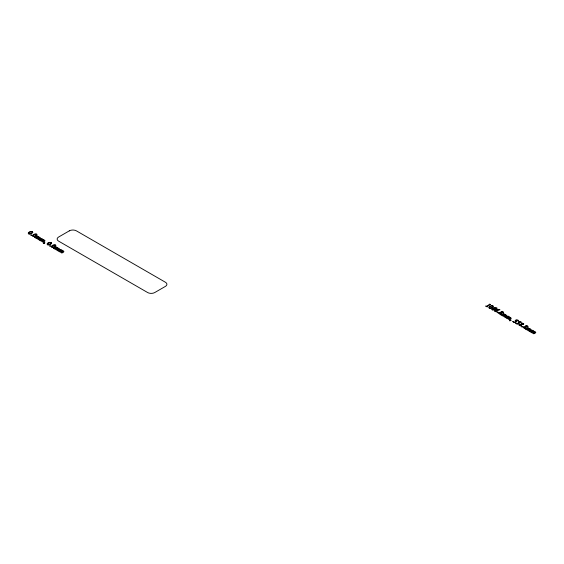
<?xml version="1.0" encoding="UTF-8"?>
<svg xmlns="http://www.w3.org/2000/svg" width="564" height="564" viewBox="0 0 564 564"><rect width="100%" height="100%" fill="white"/><g stroke="black" fill="none" stroke-linecap="round" stroke-linejoin="round"><path stroke-width="0.85" d="M57.803 250.698L59.072 251.431L60.644 250.063L61.603 250.233L61.187 250.987L59.333 251.579L60.609 252.319L62.16 250.945L63.112 251.1L63.288 251.466L61.37 252.552C60.729 253.187 63.105 253.158 63.88 251.622L63.647 251.065L62.266 250.825L62.146 250.197L60.813 249.944C61.272 248.675 59.016 250.19 58.24 250.783L56.442 249.915L58.522 249.175L58.684 248.541L57.725 248.386L56.181 249.76L54.905 249.027L56.752 248.428L57.175 247.674L56.21 247.504L54.637 248.872L53.376 248.139L53.806 248.223C54.588 247.631 56.851 246.108 56.379 247.384L59.213 248.505L59.446 249.062L57.725 250.155L57.768 250.599M28.834 233.038L28.792 233.834L29.8 233.898L32.24 232.558L32.345 231.755L30.921 231.825L28.834 233.038M33.107 235.505L33.064 236.295L34.073 236.365L36.512 235.026L36.618 234.222L35.194 234.293L33.107 235.505M47.665 243.909L47.623 244.706L48.638 244.769L51.07 243.436L51.176 242.626L49.759 242.696L47.665 243.909M51.937 246.376L51.895 247.173L52.91 247.236L55.342 245.904L55.448 245.093L54.031 245.164L51.937 246.376M489.362 307.253L489.319 308.043L490.327 308.106L492.767 306.774L492.873 305.97L491.448 306.041L489.362 307.253M512.866 321.409L513.219 322.03L514.742 322.432L516.208 322.093L516.765 321.304L516.011 320.296L516.73 320.155C517.992 321.402 519.832 320.556 517.139 319.873L515.115 320.317L515.813 320.958L515.545 322.002L513.769 322.107L512.866 321.409M515.715 323.052L516.067 323.68L517.59 324.081L519.056 323.736L519.613 322.946L518.859 321.945L519.578 321.797C520.84 323.052 522.68 322.206 519.987 321.515L518.013 321.945L518.661 322.608L518.394 323.644L516.617 323.75L515.715 323.052M490.511 304.44L487.127 306.407L487.247 306.964L485.674 306.062L486.288 306.21C489.827 305.801 488.241 303.242 490.504 304.454M39.142 237.141L40.615 238.191C39.84 239.721 37.464 239.749 38.105 239.122L40.023 238.036L39.847 237.67L38.895 237.514L37.344 238.889L36.068 238.149L37.922 237.557L38.338 236.802L37.379 236.633L35.807 238.001L34.538 237.268L34.975 237.352C35.751 236.76 38.021 235.237 37.548 236.513L39.142 237.141M43.569 239.7L45.049 240.75C44.274 242.28 41.898 242.308 42.533 241.681L44.457 240.595L44.281 240.229L43.329 240.074L41.778 241.448L40.502 240.708L42.356 240.109L42.772 239.355L41.814 239.192L40.234 240.56L38.972 239.827L39.402 239.911C40.143 239.312 42.483 237.796 41.983 239.066L43.569 239.7M505.365 314.642L506.839 315.692C506.098 317.243 503.694 317.208 504.329 316.623L506.246 315.537L506.077 315.17L505.118 315.015L503.567 316.39L502.291 315.65L504.145 315.057L504.561 314.303L503.603 314.134L502.03 315.502L500.761 314.768L501.199 314.853C501.974 314.261 504.244 312.738 503.772 314.014L505.365 314.642M509.793 317.201L511.273 318.251C510.498 319.781 508.122 319.809 508.756 319.182L510.681 318.096L510.505 317.729L509.553 317.574L508.072 318.907L506.726 318.209L508.58 317.617L508.996 316.862L508.037 316.693L506.458 318.061L505.196 317.328L505.626 317.412C506.409 316.82 508.672 315.297 508.206 316.573L509.793 317.201M529.892 328.805L531.366 329.855C530.59 331.385 528.214 331.413 528.856 330.786L530.78 329.7L530.604 329.334L529.652 329.179L528.101 330.553L526.825 329.813L528.672 329.221L529.095 328.459L528.137 328.297L526.557 329.665L525.295 328.932L525.726 329.016C526.508 328.424 528.771 326.901 528.306 328.17L529.892 328.805M534.327 331.364L535.8 332.415C535.024 333.944 532.649 333.973 533.29 333.345L535.208 332.259L535.032 331.893L534.08 331.738L532.529 333.112L531.253 332.372L533.107 331.773L533.523 331.019L532.564 330.856L530.992 332.224L529.723 331.491L530.16 331.576C530.914 330.983 533.206 329.489 532.733 330.73L534.327 331.364M44.429 243.013L43.252 243.239L44.767 243.105L44.831 242.541L44.161 242.527L44.429 243.013M510.653 320.514L509.475 320.74L510.991 320.606L511.054 320.042L510.392 320.028L510.653 320.514M498.978 312.752L498.639 313.323L500.247 314.226L501.22 314.014L501.565 312.794L503.264 312.71L503.56 312.23L502.045 311.37L501.114 311.561L500.761 312.576L498.978 312.752M519.24 324.448L518.901 325.019L520.501 325.921L521.481 325.71L521.82 324.49L523.519 324.406L523.815 323.926L522.299 323.066L521.369 323.25L521.016 324.272L519.24 324.448M523.512 326.916L523.173 327.487L524.774 328.389L525.754 328.178L526.092 326.958L527.791 326.873L528.087 326.394L526.572 325.534L525.641 325.717L525.288 326.739L523.512 326.916M31.803 235.139L30.907 235.139L31.803 235.139M50.633 246.01L49.738 246.01L50.633 246.01M498.026 312.639L497.131 312.639L498.026 312.639M522.553 326.803L521.658 326.803L522.553 326.803M501.706 311.702L501.509 312.639L503.159 312.118L501.706 311.702M521.961 323.398L521.77 324.335L523.413 323.814L521.961 323.398M526.233 325.865L526.043 326.803L527.685 326.281L526.233 325.865M500.938 313.478L500.014 314.021L499.077 313.429L500.797 312.738L500.938 313.478M521.192 325.167L520.269 325.717L519.331 325.118L521.051 324.427L521.192 325.167M525.472 327.635L524.541 328.185L523.604 327.585L525.324 326.894L525.472 327.635M495.206 309.093L493.387 310.108L492.132 309.855L491.695 309.072L492.513 308.141L494.981 307.613L497.131 308.177L493.775 308.198L495.206 309.093M498.054 310.736L496.235 311.751L494.981 311.497L494.543 310.722L495.361 309.784L497.829 309.262L499.979 309.819L496.63 309.84L498.054 310.736M29.265 232.044L28.2 233.094L28.602 233.905L30.653 234.018L32.832 232.636L32.508 231.677L30.752 231.473L29.265 232.044M33.537 234.511L32.472 235.562L32.874 236.365L34.926 236.485L37.104 235.103L36.78 234.145L35.024 233.94L33.537 234.511M48.095 242.915L47.031 243.965L47.439 244.776L49.484 244.896L51.662 243.507L51.345 242.548L49.59 242.351L48.095 242.915M52.367 245.382L51.303 246.433L51.712 247.243L53.756 247.363L55.935 245.974L55.617 245.016L53.862 244.818L52.367 245.382M489.792 306.252L488.727 307.309L489.129 308.113L491.181 308.233L493.359 306.851L493.035 305.885L491.279 305.688L489.792 306.252M492.851 308.55L492.161 309.178L492.337 309.777L494.452 309.15L494.268 308.494L492.851 308.55M495.7 310.193L495.009 310.82L495.185 311.42L497.3 310.799L497.117 310.137L495.7 310.193M69.301 230.866L58.621 237.028A5.034 2.905 0 0 0 58.621 241.145L147.641 292.54A5.034 2.905 0 0 0 154.762 292.54L165.442 286.371A5.034 2.905 0 0 0 165.442 282.261L76.422 230.866A5.034 2.905 0 0 0 69.301 230.866"/></g></svg>
